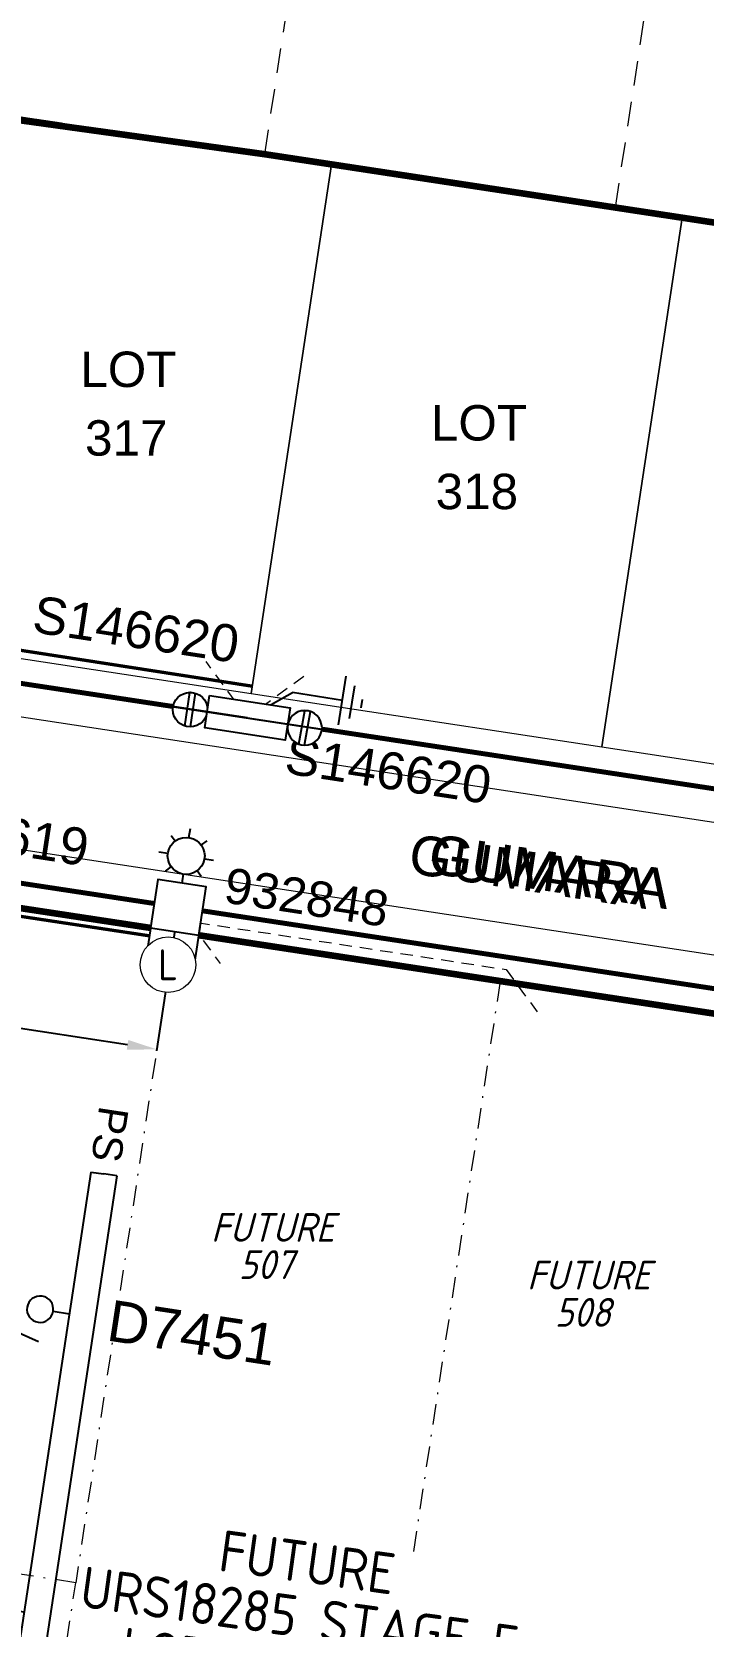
# Model space of a CAD drawing. Header units: metres. Extents: x 277548 to 280124, y 6243677 to 6246862.
# Drawn here: x 278862.8 to 278903.6, y 6244989.1 to 6245085.9 of the extents above; entities that cross this region are included whole.
import ezdxf
from ezdxf.enums import TextEntityAlignment as Align

# ---------------------------------------------------------------- set-up
doc = ezdxf.new("R2010")
doc.units = ezdxf.units.M
for name, pattern in [('A', [0]), ('CENTERX2', [4, 2.5, -0.5, 0.5, -0.5]), ('Dash', [5, 3, -2]), ('DASHDOT2', [0.5, 0.25, -0.125, 0, -0.125]), ('DASHED', [0.75, 0.5, -0.25]), ('IE Trench LV', [6.5, 5, -1.5]), ('PHANTOM2', [1.25, 0.625, -0.125, 0.125, -0.125, 0.125, -0.125]), ('Trench-Service', [1.5, 1, -0.5])]:
    doc.linetypes.add(name, pattern=pattern)
doc.layers.get('0').update_dxf_attribs({"color": 6})
for name, color, linetype, plot in [('_User Measure 240 LV CL', 6, 'Continuous', False), ('_User Measure 240 LV RL', 6, 'Continuous', False), ('_User Measure 50 LV', 6, 'Continuous', False)]:
    doc.layers.add(name, color=color, linetype=linetype, plot=plot)
for name, color, linetype, lineweight, true_color in [('_User ZKERB-3-1', 7, 'Continuous', 0, 0x949494), ('_User ZROAD NAMES', 7, 'Continuous', 0, 0xa50000), ('_User ZSTG2-1-1', 7, 'Continuous', 0, 0x0000f0), ('_User ZSTG5-1-1', 7, 'Continuous', 0, 0x0000f0)]:
    doc.layers.add(name, color=color, linetype=linetype, lineweight=lineweight, true_color=true_color)
for name, color, linetype, lineweight in [('_User ZSTG2-1-5', 7, 'Continuous', 0), ('_User ZSTG3-1-5', 7, 'Continuous', 0), ('_User ZSTG5-1-5', 7, 'Continuous', 0), ('Cadastre Developer_SP_NEW', 253, 'Continuous', 5)]:
    doc.layers.add(name, color=color, linetype=linetype, lineweight=lineweight)
for name, color, linetype in [('Equip_HV_NEW', 2, 'Continuous'), ('Equip_LV_NEW', 2, 'Continuous'), ('Equip_SP_SL_NEW', 2, 'Continuous'), ('Mains_LV_NEW_T84', 2, 'Continuous'), ('Mains_LV_New_T94', 2, 'Continuous'), ('Notes', 7, 'Continuous'), ('Notes_HV_MISC', 7, 'Continuous'), ('Notes_LV_MISC', 7, 'Continuous'), ('Notes_SP_NEW', 2, 'Continuous'), ('Services_SP_NEW_UG', 7, 'Trench-Service'), ('SupportsUG_SP_LV_NEW', 2, 'Continuous'), ('SupportsUG_SP_LV_SL_NEW', 2, 'Continuous'), ('Trench_SP_NEW', 2, 'Continuous')]:
    doc.layers.add(name, color=color, linetype=linetype)
doc.styles.add('ARIAL', font='arial.ttf', dxfattribs={"height": 2})
doc.styles.add('iecISOCP', font='isocp.shx')
doc.styles.add('ieISOCP', font='isocp.shx')
doc.styles.add('IESYMBOL1', font='isocp.shx')
doc.styles.add('POLE_LABEL', font='arial.ttf')
doc.styles.add('SL_LABEL', font='arial.ttf')
doc.styles.get("Standard").update_dxf_attribs({"font": 'arial.ttf'})
doc.styles.add('SWG_LABEL', font='arial.ttf')
doc.styles.add('SWITCH_LABEL', font='arial.ttf', dxfattribs={"height": 2.5})
doc.linetypes.add('Cable New UG', pattern='A,7,-0.25,["x",Standard,S=2,R=0,X=0.2,Y=-0.8],-2.1', length=9.35)
doc.linetypes.add('IE Trench HV', pattern='A,7,-0.2,["/",Standard,S=3,R=0,X=0.6,Y=-1.4],-2.5', length=9.7)
doc.dimstyles.get("Standard").update_dxf_attribs({"dimtxt": 0.18, "dimasz": 0.18, "dimexe": 0.18, "dimexo": 0.0625, "dimgap": 0.09, "dimtad": 0, "dimtih": 1, "dimtoh": 1, "dimdec": 4, "dimzin": 0, "dimdsep": 46, "dimtxsty": 'Standard', "dimcen": 0.09, "dimadec": 0, "dimazin": 0, "dimtfac": 1, "dimtdec": 4, "dimtofl": 0, "dimtmove": 0, "dimatfit": 3, "dimfxl": 1, "dimtolj": 1, "dimtzin": 0, "dimarcsym": 0})

# ---------------------------------------------------------------- blocks, each defined once
blk = doc.blocks.new('SWG_SIE_TRF_NOES_NEW')
for p, q in [((7.008, 0.801), (2.793, 1.949)), ((14.679, 0), (20.536, -0.004))]:
    blk.add_line(p, q)
at = {"linetype": 'DASHED'}
blk.add_lwpolyline([(4.901, 1.375), (4.901, 4.638), (12.609, 4.638)], dxfattribs=at)
for points in [[(2.2, 0.011), (1.2, 0.011)], [(19.536, -0.753), (20.536, -0.004), (19.536, 0.747)], [(7.8, 0), (9.453, 0)]]:
    blk.add_lwpolyline(points)
for points in [[(2.998, -0.79, 1), (3.002, 0.81, 1)], [(6.998, -0.798, 1), (7.002, 0.801, 1)]]:
    blk.add_lwpolyline(points, format="xyb", close=True)
at = {"flags": 1}
blk.add_attdef('Z', (0, 0), '', height=0.2, dxfattribs=at)
at = {"style": 'SWITCH_LABEL', "flags": 9}
blk.add_attdef('STREET_CODE', text='', height=0.2, dxfattribs=at).set_placement((0, -0.2), align=Align.MIDDLE_LEFT)
at = {"flags": 9}
for tag, p in [('ORIENTATION', (0, -0.4)), ('SUBURB', (0, -1)), ('USAGE', (0, -0.8)), ('PARENT', (0, -0.6)), ('STREETNAME', (0, -1.2)), ('OWNED_BY', (0.004, -1.886)), ('LOCATION', (0, -1.4)), ('NOTES', (0, -1.6)), ('OPERATED_BY', (-0.002, -2.108)), ('MAINTAINED_BY', (-0.003, -2.315))]:
    blk.add_attdef(tag, text='', height=0.2, dxfattribs=at).set_placement(p, align=Align.MIDDLE_LEFT)
blk = doc.blocks.new('SWG_FUSE_NEW')
for points in [[(1.151, 0.718), (4.044, -0.706)], [(1.16, -0.715), (4.044, 0.727)]]:
    blk.add_lwpolyline(points)
for centre in [(0.8, -0.001), (4.4, 0.01)]:
    blk.add_circle(centre, 0.8)
blk = doc.blocks.new('SWG_SIE_TRF_NEW')
at = {"linetype": 'CENTERX2'}
blk.add_blockref('SWG_SIE_TRF_NOES_NEW', (0, 0), dxfattribs=at)
at = {"linetype": 'CENTERX2', "rotation": 180}
blk.add_blockref('SWG_FUSE_NEW', (14.679, 0), dxfattribs=at)
at = {"style": 'IESYMBOL1'}
blk.add_text('TRF', height=2.5, rotation=89.98256, dxfattribs=at).set_placement((22.515, -0.055), align=Align.MIDDLE_CENTER)
blk = doc.blocks.new('SWG_SIE_SU_NEW')
blk.add_line((5.808, 0.79), (1.594, 1.938))
at = {"linetype": 'A', "lineweight": 0}
for p, q in [((7.981, 0.347), (7.98, -0.368)), ((8.18, -0.584), (8.181, 0.562)), ((8.381, 0.659), (8.379, -0.682)), ((8.579, -0.712), (8.581, 0.688)), ((8.781, 0.659), (8.779, -0.683)), ((8.98, -0.588), (8.981, 0.564)), ((9.181, 0.351), (9.18, -0.376))]:
    blk.add_line(p, q, dxfattribs=at)
at = {"linetype": 'DASHED'}
blk.add_lwpolyline([(3.701, 1.364), (3.701, 4.733), (7.222, 4.733)], dxfattribs=at)
for points in [[(1, 0), (0, 0)], [(6.6, -0.012), (10.1, -0.012)]]:
    blk.add_lwpolyline(points)
for points in [[(1.798, -0.802, 1), (1.802, 0.798, 1)], [(5.798, -0.81, 1), (5.802, 0.79, 1)]]:
    blk.add_lwpolyline(points, format="xyb", close=True)
at = {"linetype": 'A', "lineweight": 0}
blk.add_circle((8.582, -0.012), 0.7, dxfattribs=at)
at = {"style": 'SWG_LABEL', "flags": 8}
blk.add_attdef('ASSET_NUM', text='', height=2.5, rotation=179.95437, dxfattribs=at).set_placement((-2.4, 0.012), align=Align.MIDDLE_LEFT)
at = {"flags": 1}
blk.add_attdef('Z', (0, 0), '', height=0.2, dxfattribs=at)
at = {"style": 'SWITCH_LABEL', "flags": 9}
blk.add_attdef('STREET_CODE', text='', height=0.2, dxfattribs=at).set_placement((0, 0), align=Align.MIDDLE_LEFT)
at = {"flags": 9}
for tag, p in [('ORIENTATION', (0, -0.2)), ('SUBURB', (0, -0.8)), ('STREETNAME', (0, -1)), ('USAGE', (0, -0.6)), ('PARENT', (0, -0.4)), ('OPERATED_BY', (-0.013, -1.84)), ('OWNED_BY', (-0.007, -1.617)), ('LOCATION', (0, -1.2)), ('NOTES', (0, -1.4)), ('MAINTAINED_BY', (-0.015, -2.047))]:
    blk.add_attdef(tag, text='', height=0.2, dxfattribs=at).set_placement(p, align=Align.MIDDLE_LEFT)
blk = doc.blocks.new('*U78')
for p, q in [((-1.6, 0), (-1.6, 54.053)), ((-1.6, 54.053), (-0.8, 54.053)), ((0, 54.053), (-0.8, 54.053)), ((0, 0), (0, 54.053)), ((-1.6, 0), (-0.8, 0)), ((0, 0), (-0.8, 0))]:
    blk.add_line(p, q)
at = {"style": 'ARIAL'}
blk.add_attdef('SWG_TYPE', text='', height=1.8, rotation=90, dxfattribs=at).set_placement((-0.8, 54.798), align=Align.MIDDLE_LEFT)
blk.add_attdef('SUB_TYPE', text='', height=1.8, rotation=90, dxfattribs=at).set_placement((-0.8, -0.757), align=Align.MIDDLE_RIGHT)
blk = doc.blocks.new('PILLAR_NEW')
for tag, height, flags, p in [('ASSET_NUM', 2.25, 8, (2, 4)), ('STREET_CODE', 0.2, 9, (1.5, 2)), ('OWNED_BY', 0.2, 9, (1.5, 1.8))]:
    blk.add_attdef(tag, text='', height=height, dxfattribs=dict(flags=flags)).set_placement(p, align=Align.MIDDLE_LEFT)
blk.add_wipeout([(-2.475, 0.99), (2.475, 0.99), (2.475, -0.99), (-2.475, -0.99)])
at = {"lineweight": -3}
blk.add_lwpolyline([(-2.475, 0.99), (2.475, 0.99), (2.475, -0.99), (-2.475, -0.99)], close=True, dxfattribs=at)
for tag, flags, p in [('OPERATED_BY', 9, (1.5, 1.6)), ('STATE', 9, (1.5, 1.2)), ('SUPPORT_TYPE', 9, (1.5, 1)), ('MAINTAINED_BY', 9, (1.5, 1.4)), ('SUBURB', 9, (1.5, 0.2)), ('STREETNAME', 9, (1.5, 0)), ('USAGE', 9, (1.5, 0.8)), ('LEGEND', 9, (1.5, 0.6)), ('PARENT', 9, (1.5, 0.4)), ('Z', 1, (1.5, -0.6)), ('LOCATION', 9, (1.5, -0.2)), ('NOTES', 9, (1.5, -0.4))]:
    blk.add_attdef(tag, text='', height=0.2, dxfattribs=dict(flags=flags)).set_placement(p, align=Align.MIDDLE_LEFT)
blk = doc.blocks.new('*U125')
for p, q in [((0, 5.72), (0, 6.47)), ((-1.46, 5.68), (-1.06, 5.28)), ((1.46, 5.68), (1.06, 5.28)), ((-2.25, 4.22), (-1.5, 4.22)), ((1.5, 4.22), (2.25, 4.22)), ((-1.46, 2.76), (-1.06, 3.16)), ((0, 0), (0, 2.72)), ((1.46, 2.76), (1.06, 3.16)), ((0, 0), (0, 0))]:
    blk.add_line(p, q)
blk.add_circle((0, 4.22), 1.5)
at = {"style": 'SL_LABEL', "flags": 9}
for tag, height, p in [('ASSET_NUM', 2.5, (2, 2)), ('STREET_CODE', 0.2, (0, -0.2))]:
    blk.add_attdef(tag, text='', height=height, dxfattribs=at).set_placement(p, align=Align.MIDDLE_LEFT)
for tag, p, flags in [('Z', (0, 0), 1), ('OPERATED_BY', (0, -9.61), 9)]:
    blk.add_attdef(tag, p, '', height=0.2, dxfattribs=dict(flags=flags))
for tag, height, flags, p in [('CONSTRUCTED_VOLTAGE', 0.2, 9, (0, -0.4)), ('CONTROL_TYPE', 0.2, 9, (0, -0.6)), ('LANTERN_PURPOSE', 0.2, 9, (0, -0.8)), ('LANTERN_TYPE', 0.2, 9, (0, -1)), ('NO_PHASES', 0.2, 9, (0, -1.2)), ('OPERATING_VOLTAGE', 0.2, 9, (0, -1.4)), ('ORIENTATION', 0.2, 9, (0, -1.6)), ('OWNED_BY', 0.2, 9, (0, -1.8)), ('STATE', 0.2, 9, (0, -2)), ('CEXIST', 0.2, 9, (0, -2.4)), ('CNEW', 0.2, 9, (0, -2.6)), ('USAGE', 0.2, 9, (0, -2.2)), ('LNUMBER', 2.5, 8, (1.2, -2.8)), ('CNUMBER', 0.2, 9, (0, -2.8)), ('CREMOVE', 0.2, 9, (0, -3)), ('CREPLACE', 0.2, 9, (0, -3.2)), ('LKINGHEIGHT', 0.2, 9, (0, -3.4)), ('LBRACKET', 0.2, 9, (0, -3.6)), ('LBRACKETVOCAB', 0.2, 9, (0, -3.8)), ('LCATEGORY', 0.2, 9, (0, -4)), ('LCHARGE1', 0.2, 9, (0, -4.2)), ('LCHARGE1PERCENT', 0.2, 9, (0, -4.4)), ('LCHARGE2', 0.2, 9, (0, -4.6)), ('LCHARGE2PERCENT', 0.2, 9, (0, -4.8)), ('LCHARGE3', 0.2, 9, (0, -5)), ('LCHARGE3PERCENT', 0.2, 9, (0, -5.2)), ('LEXIST', 0.2, 9, (0, -5.4)), ('LLAMP', 0.2, 9, (0, -5.6)), ('LLAMPVOCAB', 0.2, 9, (0, -5.8)), ('LMAST', 0.2, 9, (0, -6)), ('LMASTVOCAB', 0.2, 9, (0, -6.2)), ('LNEW', 0.2, 9, (0, -6.4)), ('LANTNUMBER', 0.2, 9, (0, -6.6)), ('LOUTREACH', 0.2, 9, (0, -7)), ('LOUTREACHVOCAB', 0.2, 9, (0, -7.2)), ('LRATECODE', 0.2, 9, (0, -7.4)), ('LREMOVE', 0.2, 9, (0, -7.6)), ('LREPLACE', 0.2, 9, (0, -7.8)), ('SUBURB', 0.2, 9, (0, -8.6)), ('STREETNAME', 0.2, 9, (0, -8.8)), ('LTYPE', 0.2, 9, (0, -8)), ('LTYPEVOCAB', 0.2, 9, (0, -8.2)), ('LEGEND', 0.2, 9, (0, -8.4)), ('LOCATION', 0.2, 9, (0, -9)), ('NOTES', 0.2, 9, (0, -9.2)), ('MAINTAINED_BY', 0.2, 9, (0, -9.86))]:
    blk.add_attdef(tag, text='', height=height, dxfattribs=dict(flags=flags)).set_placement(p, align=Align.MIDDLE_LEFT)
blk = doc.blocks.new('COLUMN_NEW')
for tag, flags, p in [('Z', 1, (1.5, -2.8)), ('LOCATION', 9, (1.5, -2.2)), ('NOTES', 9, (1.5, -2.4)), ('LABEL_ALIGNMENT', 9, (1.5, -2.6))]:
    blk.add_attdef(tag, text='', height=0.2, dxfattribs=dict(flags=flags)).set_placement(p, align=Align.MIDDLE_LEFT)
blk.add_wipeout([(-1.485, -1.485), (1.485, -1.485), (1.485, 1.485), (-1.485, 1.485)])
at = {"lineweight": -3}
blk.add_lwpolyline([(-1.485, -1.485), (1.485, -1.485), (1.485, 1.485), (-1.485, 1.485)], close=True, dxfattribs=at)
at = {"flags": 8}
blk.add_attdef('ASSET_NUM', text='', height=2.25, rotation=270, dxfattribs=at).set_placement((2, 2), align=Align.MIDDLE_LEFT)
at = {"style": 'POLE_LABEL', "flags": 9}
blk.add_attdef('STRUCTURE_PLANT_NUMBER', text='', height=0.2, dxfattribs=at).set_placement((1.5, 0.242), align=Align.MIDDLE_LEFT)
at = {"flags": 9}
for tag, p in [('STREET_CODE', (1.5, 0)), ('OWNED_BY', (1.5, -0.4)), ('OPERATED_BY', (1.5, -0.6)), ('STATE', (1.5, -1)), ('COLUMN_TYPE', (1.5, -0.2)), ('MAINTAINED_BY', (1.5, -0.8)), ('SUBURB', (1.5, -1.8)), ('STREETNAME', (1.5, -2)), ('USAGE', (1.5, -1.2)), ('LEGEND', (1.5, -1.4)), ('PARENT', (1.5, -1.6))]:
    blk.add_attdef(tag, text='', height=0.2, dxfattribs=at).set_placement(p, align=Align.MIDDLE_LEFT)
blk = doc.blocks.new('*U127')
for tag, flags, p in [('TYPE', 9, (1.5, -2.6)), ('Z', 1, (1.5, -2.8)), ('NUMBER_OF_PHASES', 9, (1.5, -2.4))]:
    blk.add_attdef(tag, text='', height=0.2, dxfattribs=dict(flags=flags)).set_placement(p, align=Align.MIDDLE_LEFT)
blk.add_wipeout([(-1.06, 1.05), (-1.19, 0.91), (-1.29, 0.75), (-1.37, 0.58), (-1.44, 0.41), (-1.48, 0.22), (-1.49, 0.04), (-1.49, -0.15), (-1.46, -0.34), (-1.4, -0.52), (-1.33, -0.69), (-1.23, -0.85), (-1.11, -1), (-0.98, -1.13), (-0.83, -1.24), (-0.67, -1.34), (-0.5, -1.41), (-0.32, -1.46), (-0.13, -1.49), (0.06, -1.49), (0.24, -1.47), (0.43, -1.43), (0.6, -1.37), (0.77, -1.28), (0.92, -1.17), (1.06, -1.05), (1.19, -0.91), (1.29, -0.75), (1.37, -0.58), (1.44, -0.41), (1.48, -0.22), (1.49, -0.04), (1.49, 0.15), (1.46, 0.34), (1.4, 0.52), (1.33, 0.69), (1.23, 0.85), (1.11, 1), (0.98, 1.13), (0.83, 1.24), (0.67, 1.34), (0.5, 1.41), (0.32, 1.46), (0.13, 1.49), (-0.06, 1.49), (-0.24, 1.47), (-0.43, 1.43), (-0.6, 1.37), (-0.77, 1.28), (-0.92, 1.17)])
for p, q in [((-0.24, -1.48), (-0.26, 1.48)), ((0.26, -1.48), (0.24, 1.48))]:
    blk.add_line(p, q)
blk.add_circle((0, 0), 1.5)
at = {"flags": 9}
for tag, p in [('ACTUAL_STATUS', (1.5, 0)), ('CONSTRUCTED_VOLTAGE', (1.5, -0.2)), ('OPERATING_VOLTAGE', (1.5, -0.6)), ('ORIENTATION', (1.5, -0.8)), ('STATE', (1.5, -1)), ('SWITCH_TYPE', (1.5, -1.2)), ('NO_PHASES', (1.5, -0.4)), ('USAGE', (1.5, -1.4)), ('OWNED_BY', (1.5, -1.8)), ('OPERATED_BY', (1.5, -2)), ('NOTES', (1.5, -1.6)), ('MAINTAINED_BY', (1.5, -2.2))]:
    blk.add_attdef(tag, text='', height=0.2, dxfattribs=at).set_placement(p, align=Align.MIDDLE_LEFT)
blk = doc.blocks.new('*D135')
at = {"layer": 'Defpoints', "color": 0, "transparency": 16777216}
for p in [(278835.717, 6245036.734), (278871.505, 6245031.293), (278834.63, 6245029.583)]:
    blk.add_point(p, dxfattribs=at)
at = {"layer": 'Notes', "color": 0, "linetype": 'ByBlock', "lineweight": -2, "transparency": 16777216}
blk.add_line((278835.707, 6245036.672), (278834.615, 6245029.484), dxfattribs=at)
at = {"layer": 'Notes', "color": 0, "lineweight": -2, "transparency": 16777216}
for p, q in [((278871.496, 6245031.231), (278870.403, 6245024.043)), ((278836.409, 6245029.312), (278846.925, 6245027.713)), ((278868.639, 6245024.412), (278854.498, 6245026.562))]:
    blk.add_line(p, q, dxfattribs=at)
at = {"layer": 'Notes', "color": 0, "transparency": 16777216}
for points in [[(278836.454, 6245029.609), (278836.364, 6245029.015), (278834.63, 6245029.583)], [(278868.684, 6245024.709), (278868.594, 6245024.116), (278870.418, 6245024.142)]]:
    blk.add_solid(points, dxfattribs=at)
at = {"layer": 'Notes', "color": 0, "lineweight": 5, "transparency": 16777216, "insert": (278850.711, 6245027.138), "char_height": 2, "attachment_point": 5, "style": 'iecISOCP', "bg_fill": 3, "box_fill_scale": 1.1, "bg_fill_color": 256, "bg_fill_true_color": 13158600, "bg_fill_transparency": 0}
blk.add_mtext('\\A1;36.2m', dxfattribs=at)
blk = doc.blocks.new('Earth')
for p, q in [((0, -1.022), (0, 0)), ((0, -3.066), (0, -1.022)), ((-1.5, -3.066), (1.5, -3.066)), ((-1, -3.666), (1, -3.666)), ((-0.25, -4.266), (0.25, -4.266))]:
    blk.add_line(p, q)
blk = doc.blocks.new('DUCT_INDICATOR')
at = {"color": 7, "lineweight": 9, "flags": 1}
blk.add_attdef('Z', (0, 0), '', height=0.2, dxfattribs=at)
at = {"color": 8, "linetype": 'Continuous', "lineweight": 15, "ltscale": 0.1}
blk.add_wipeout([(2.25, 0), (2.25, 0.05), (2.23, 0.29), (2.22, 0.39), (2.18, 0.54), (2.14, 0.7), (2.1, 0.82), (2.04, 0.95), (1.94, 1.14), (1.86, 1.27), (1.75, 1.41), (1.6, 1.58), (1.56, 1.62), (1.5, 1.68), (1.42, 1.74), (1.34, 1.81), (1.26, 1.86), (1.17, 1.92), (1.1, 1.97), (1.03, 2), (1, 2.02), (0.97, 2.03), (0.95, 2.04), (0.91, 2.06), (0.88, 2.07), (0.86, 2.08), (0.83, 2.09), (0.79, 2.11), (0.76, 2.12), (0.72, 2.13), (0.67, 2.15), (0.62, 2.16), (0.61, 2.17), (0.55, 2.18), (0.52, 2.19), (0.5, 2.19), (0.48, 2.2), (0.43, 2.21), (0.38, 2.22), (0.33, 2.23), (0.27, 2.23), (0.23, 2.24), (0.18, 2.24), (0.08, 2.25), (0.05, 2.25), (0, 2.25), (-0.05, 2.25), (-0.08, 2.25), (-0.18, 2.24), (-0.23, 2.24), (-0.27, 2.23), (-0.33, 2.23), (-0.38, 2.22), (-0.43, 2.21), (-0.48, 2.2), (-0.5, 2.19), (-0.52, 2.19), (-0.55, 2.18), (-0.61, 2.17), (-0.62, 2.16), (-0.67, 2.15), (-0.72, 2.13), (-0.76, 2.12), (-0.79, 2.11), (-0.83, 2.09), (-0.86, 2.08), (-0.88, 2.07), (-0.91, 2.06), (-0.95, 2.04), (-0.97, 2.03), (-1, 2.02), (-1.03, 2), (-1.1, 1.97), (-1.17, 1.92), (-1.26, 1.86), (-1.34, 1.81), (-1.42, 1.74), (-1.5, 1.68), (-1.56, 1.62), (-1.6, 1.58), (-1.75, 1.41), (-1.86, 1.27), (-1.94, 1.14), (-2.04, 0.95), (-2.1, 0.82), (-2.14, 0.7), (-2.18, 0.54), (-2.22, 0.39), (-2.23, 0.29), (-2.25, 0.05), (-2.25, 0), (-2.25, -0.05), (-2.23, -0.29), (-2.22, -0.39), (-2.18, -0.54), (-2.14, -0.7), (-2.1, -0.82), (-2.04, -0.95), (-1.94, -1.14), (-1.86, -1.27), (-1.75, -1.41), (-1.6, -1.58), (-1.56, -1.62), (-1.5, -1.68), (-1.42, -1.74), (-1.34, -1.81), (-1.26, -1.86), (-1.17, -1.92), (-1.1, -1.97), (-1.03, -2), (-1, -2.02), (-0.97, -2.03), (-0.95, -2.04), (-0.91, -2.06), (-0.88, -2.07), (-0.86, -2.08), (-0.83, -2.09), (-0.79, -2.11), (-0.76, -2.12), (-0.72, -2.13), (-0.67, -2.15), (-0.62, -2.16), (-0.61, -2.17), (-0.55, -2.18), (-0.52, -2.19), (-0.5, -2.19), (-0.48, -2.2), (-0.43, -2.21), (-0.38, -2.22), (-0.33, -2.23), (-0.27, -2.23), (-0.23, -2.24), (-0.18, -2.24), (-0.08, -2.25), (-0.05, -2.25), (0, -2.25), (0.05, -2.25), (0.08, -2.25), (0.18, -2.24), (0.23, -2.24), (0.27, -2.23), (0.33, -2.23), (0.38, -2.22), (0.43, -2.21), (0.48, -2.2), (0.5, -2.19), (0.52, -2.19), (0.55, -2.18), (0.61, -2.17), (0.62, -2.16), (0.67, -2.15), (0.72, -2.13), (0.76, -2.12), (0.79, -2.11), (0.83, -2.09), (0.86, -2.08), (0.88, -2.07), (0.91, -2.06), (0.95, -2.04), (0.97, -2.03), (1, -2.02), (1.03, -2), (1.1, -1.97), (1.17, -1.92), (1.26, -1.86), (1.34, -1.81), (1.42, -1.74), (1.5, -1.68), (1.56, -1.62), (1.6, -1.58), (1.75, -1.41), (1.86, -1.27), (1.94, -1.14), (2.04, -0.95), (2.1, -0.82), (2.14, -0.7), (2.18, -0.54), (2.22, -0.39), (2.23, -0.29), (2.25, -0.05)], dxfattribs=at)
at = {"color": 7, "lineweight": 9}
blk.add_circle((0, 0), 2.25, dxfattribs=at)
blk.add_attdef('CODE', text='', height=1.8, dxfattribs=at).set_placement((0, 0), align=Align.MIDDLE_CENTER)

msp = doc.modelspace()

# ---------------------------------------------------------------- linework, layer by layer
at = {"layer": '_User ZKERB-3-1', "linetype": 'Continuous'}
for p, q in [((278836.41456, 6245048.25967), (278947.20107, 6245031.41687)), ((278945.99865, 6245023.50775), (278835.21214, 6245040.35055))]:
    msp.add_line(p, q, dxfattribs=at)
at = {"layer": '_User ZSTG2-1-1', "color": 252, "linetype": 'Dash', "ltscale": 0.5, "true_color": 0x878787}
for p, q in [((278876.98037, 6245078.50613), (278881.86519, 6245110.63693)), ((278898.28556, 6245075.26712), (278903.17039, 6245107.39792)), ((278876.98037, 6245078.50613), (278859.74145, 6245081.12695)), ((278898.28556, 6245075.26712), (278881.03676, 6245077.88944)), ((278919.59076, 6245072.0281), (278902.33207, 6245074.65193))]:
    msp.add_line(p, q, dxfattribs=at)
at = {"layer": '_User ZSTG5-1-1', "color": 252, "linetype": 'DASHDOT2', "ltscale": 5, "true_color": 0x878787}
for p, q in [((278891.27829, 6245028.28663), (278885.2662, 6244988.74103)), ((278865.4934, 6244991.74707), (278845.7206, 6244994.75312)), ((278859.48131, 6244952.20147), (278865.4934, 6244991.74707)), ((278885.2662, 6244988.74103), (278865.4934, 6244991.74707))]:
    msp.add_line(p, q, dxfattribs=at)
at = {"layer": 'Cadastre Developer_SP_NEW', "color": 2}
for points in [[(278881.03676, 6245077.88944), (278876.98037, 6245078.50613), (278859.74145, 6245081.12695), (278854.85663, 6245048.99615), (278876.15194, 6245045.75864)], [(278902.33207, 6245074.65193), (278898.28556, 6245075.26712), (278881.03676, 6245077.88944), (278876.15194, 6245045.75864), (278897.44724, 6245042.52113)], [(278923.62737, 6245071.41442), (278919.59076, 6245072.0281), (278902.33207, 6245074.65193), (278897.44724, 6245042.52113), (278918.74255, 6245039.28362)]]:
    msp.add_lwpolyline(points, close=True, dxfattribs=at)
at = {"layer": 'Mains_LV_NEW_T84', "color": 170, "linetype": 'Cable New UG', "ltscale": 0.75, "flags": 128}
msp.add_lwpolyline([(278875.91788, 6245044.21912, 0, 0, 0), (278876.22385, 6245046.19557, 0.2, 0.2, 0), (278854.00779, 6245049.6366, 0, 0, 0), (278851.72906, 6245047.95439, 0.2, 0.2, 0), (278840.62438, 6245049.64263, 0.2, 0.2, 0), (278833.37505, 6245050.00988, 0.2, 0.2, 0), (278810.69223, 6245051.15872, 0.2, 0.2, 0), (278794.21729, 6245053.6634, 0.2, 0.2, 0), (278791.35434, 6245054.09865, 0, 0, 0)], format="xyseb", dxfattribs=at)
at = {"layer": 'Mains_LV_NEW_T84', "color": 170, "linetype": 'Cable New UG', "ltscale": 0.75, "const_width": 0.2, "flags": 128}
for points in [[(278854.1806, 6245037.46678), (278855.68362, 6245047.35318), (278875.91773, 6245044.21914)], [(278845.94848, 6244997.90851), (278850.01891, 6244997.28968), (278851.34852, 6245006.03546), (278830.04253, 6245009.2746), (278828.59692, 6244999.76585), (278824.62514, 6245000.36967), (278829.77138, 6245034.21998), (278835.32791, 6245038.30996), (278871.73094, 6245032.77564), (278947.0253, 6245021.32869), (278947.97979, 6245021.03368), (278966.3472, 6245015.35672), (279021.94681, 6245006.90394)]]:
    msp.add_lwpolyline(points, dxfattribs=at)
msp.add_lwpolyline([(278875.92648, 6245044.27568), (278918.5171, 6245037.80065), (278949.71376, 6245033.05785), (278969.03566, 6245027.08588), (278999.53211, 6245022.44953), (279038.5221, 6245016.52191), (279068.97913, 6245011.89155, -0.06362464), (279076.29145, 6245009.80506, -0.15532775), (279090.05552, 6244997.8971), (279094.33449, 6244990.90855), (279100.90831, 6244989.73532, 0.07736602), (279117.65865, 6245008.38992), (279121.63885, 6245015.12797)], format="xyb", dxfattribs=at)
at = {"layer": 'Mains_LV_New_T94', "color": 140, "linetype": 'IE Trench HV', "ltscale": 0.5, "const_width": 0.2}
msp.add_lwpolyline([(278851.94803, 6245035.78326), (278853.58919, 6245033.51222), (278871.43129, 6245030.81338)], dxfattribs=at)
at = {"layer": 'Notes', "color": 20, "linetype": 'PHANTOM2', "ltscale": 7.5, "true_color": 0xff470a, "const_width": 0.4, "flags": 128}
msp.add_lwpolyline([(278712.86941, 6245013.43315), (278767.2156, 6245005.17086), (278767.14334, 6245004.69554), (278807.65682, 6244998.53631), (278825.45234, 6244995.83087), (278831.16095, 6245033.38027), (278835.71672, 6245036.73362), (278928.84662, 6245022.57515), (278922.83453, 6244983.02954), (279016.1591, 6244968.84147), (279021.71096, 6245005.42257), (279066.95005, 6244998.5449, -0.22112969), (279078.54179, 6244990.84841), (279082.46915, 6244984.43411), (279080.92324, 6244979.35359), (279088.02408, 6244962.81339, 0.21979365), (279144.98476, 6245027.52503)], format="xyb", dxfattribs=at)
at = {"layer": 'Notes_LV_MISC', "flags": 128}
msp.add_lwpolyline([(278875.92664, 6245044.27565), (278878.66277, 6245045.80727)], dxfattribs=at)
at = {"layer": 'Services_SP_NEW_UG', "color": 170, "linetype": 'Dash', "lineweight": 15, "ltscale": 0.25}
msp.add_lwpolyline([(278879.34331, 6245046.79069), (278875.92648, 6245044.27568), (278873.41147, 6245047.6925)], dxfattribs=at)
at = {"layer": 'Trench_SP_NEW', "color": 5, "linetype": 'IE Trench LV', "ltscale": 0.5, "const_width": 0.3, "flags": 128}
msp.add_lwpolyline([(279129.35498, 6245032.81274, -0.04268116), (279121.6247, 6245015.10124, -0.00976028), (279119.43908, 6245011.25157, -0.08777569), (279100.90831, 6244989.73532), (279094.33449, 6244990.90855), (279090.05552, 6244997.8971, 0.15532775), (279076.29145, 6245009.80506, 0.06362464), (279068.97913, 6245011.89155), (279038.5221, 6245016.52191), (278999.53211, 6245022.44953), (278969.03566, 6245027.08588), (278949.71376, 6245033.05785), (278918.5171, 6245037.80065), (278875.92648, 6245044.27568), (278854.6233, 6245047.51438), (278840.62438, 6245049.64263), (278833.35202, 6245050.01098), (278810.69223, 6245051.15872), (278749.66473, 6245060.43669)], format="xyb", dxfattribs=at)
at = {"layer": 'Trench_SP_NEW', "color": 10, "linetype": 'IE Trench HV', "lineweight": 35, "ltscale": 0.5, "const_width": 0.3, "flags": 128}
msp.add_lwpolyline([(279082.15654, 6244978.25393), (279084.10264, 6244984.64964), (279079.76914, 6244991.59639, 0.22535412), (279067.17224, 6245000.02836), (279021.94681, 6245006.90394), (278966.3472, 6245015.35672), (278947.0253, 6245021.32869), (278929.07207, 6245024.05811), (278871.73094, 6245032.77564), (278835.32791, 6245038.30996), (278829.77138, 6245034.21998), (278824.26711, 6244998.01468), (278823.96938, 6244996.05632)], format="xyb", dxfattribs=at)

# ---------------------------------------------------------------- block references
at = {"layer": 'Equip_HV_NEW', "linetype": 'CENTERX2', "rotation": 171.3555559646956}
msp.add_blockref('*U78', (278866.41668, 6245016.69041), dxfattribs=at).add_auto_attribs({'SUB_TYPE': 'PS', 'SWG_TYPE': '8DJH'})
at = {"layer": 'Equip_HV_NEW', "linetype": 'CENTERX2'}
ref = msp.add_blockref('SWG_SIE_SU_NEW', (278865.10781, 6245008.08072), dxfattribs=dict(at, rotation=171.3555559646956))
ref.add_attrib('ASSET_NUM', 'D7451', dxfattribs={"layer": '0', "height": 2.5, "rotation": 351.3099298, "style": 'SWG_LABEL'}).set_placement((278867.4788, 6245007.70855), align=Align.MIDDLE_LEFT)
ref = msp.add_blockref('SWG_SIE_TRF_NEW', (278863.54248, 6244989.80163), dxfattribs=dict(at, rotation=171.3555559646956))
ref.add_attrib('ASSET_NUM', 'D7452', dxfattribs={"layer": '0', "height": 2.5, "rotation": 351.3099298, "style": 'SWG_LABEL'}).set_placement((278866.40955, 6244989.36575), align=Align.MIDDLE_LEFT)
at = {"layer": 'Equip_SP_SL_NEW', "xscale": 0.75, "yscale": 0.75, "zscale": 0.75, "rotation": 351.355556}
msp.add_blockref('*U125', (278871.72739, 6245032.76101), dxfattribs=at)
at = {"layer": 'Notes_LV_MISC', "rotation": 80.95385710557348}
msp.add_blockref('Earth', (278878.66277, 6245045.80727), dxfattribs=at)

# ---------------------------------------------------------------- texts
at = {"layer": '_User ZROAD NAMES', "color": 7, "insert": (278886.80977, 6245034.83422), "char_height": 2.4, "attachment_point": 7, "rotation": 351.3555561, "line_spacing_factor": 0.6}
msp.add_mtext('{\\fArial|b0|i0|c0|p39;GUMARA                   STREET}', dxfattribs=at)
at = {"layer": '_User ZSTG3-1-5'}
for p in [(278865.77194, 6245064.36792), (278887.07194, 6245061.11792)]:
    msp.add_text('LOT', height=2.15, dxfattribs=at).set_placement(p)
at = {"layer": '_User ZSTG5-1-5', "color": 252, "lineweight": 5, "true_color": 0x878787, "style": 'ieISOCP', "oblique": 15}
for s, p in [('FUTURE', (278873.71154, 6245012.44975)), ('507', (278875.39087, 6245010.19163)), ('FUTURE', (278892.91154, 6245009.54975)), ('508', (278894.59087, 6245007.29163))]:
    msp.add_text(s, height=1.75, dxfattribs=at).set_placement(p)
at = {"layer": 'Notes_HV_MISC', "color": 7, "insert": (278886.85517, 6245034.83422), "char_height": 2.4, "attachment_point": 7, "rotation": 351.3555561, "line_spacing_factor": 0.6}
msp.add_mtext('{\\fArial|b0|i0|c0|p39;GUMARA        STREET}', dxfattribs=at)
at = {"layer": 'Notes_LV_MISC', "color": 7, "insert": (278885.60662, 6245034.83422), "char_height": 2.4, "attachment_point": 7, "rotation": 351.3555561, "line_spacing_factor": 0.6}
msp.add_mtext('{\\fArial|b0|i0|c0|p39;GUMARA                   STREET}', dxfattribs=at)

# ---------------------------------------------------------------- next in the draw order: texts
at = {"layer": '_User ZSTG2-1-5', "char_height": 2.15, "attachment_point": 7, "line_spacing_factor": 0.6, "bg_fill": 2}
for s, insert in [('317', (278866.05757, 6245060.1682)), ('318', (278887.35757, 6245056.9182))]:
    msp.add_mtext(s, dxfattribs=dict(at, insert=insert))

# ---------------------------------------------------------------- next in the draw order: linework, layer by layer
at = {"layer": 'Notes', "color": 20, "linetype": 'PHANTOM2', "ltscale": 7.5, "true_color": 0xff470a, "const_width": 0.4, "flags": 128}
msp.add_lwpolyline([(278491.1409, 6245262.39853), (278580.82827, 6245248.76502), (278566.8694, 6245149.14049), (278476.73864, 6245162.65024), (278469.15313, 6245108.669), (278490.58761, 6245105.68093), (278481.62159, 6245046.23023), (278519.68421, 6245040.44342), (278537.47973, 6245037.73798), (278537.83035, 6245040.04422), (278712.8503, 6245013.43606), (278718.64237, 6245051.49788), (278726.85868, 6245050.12118), (278729.13217, 6245065.07548), (278732.30009, 6245085.91305), (278732.31704, 6245097.45294), (278751.35871, 6245095.30822), (278812.84224, 6245085.96092), (278827.54905, 6245085.36041), (278876.98037, 6245078.50613), (279083.60407, 6245047.09327), (279090.03231, 6245046.11599), (279144.98476, 6245027.52503, 0.13097236), (279149.70392, 6245088.12442), (279153.18627, 6245168.51426), (279145.25411, 6245169.72018), (279149.03558, 6245165.1227), (279147.36236, 6245126.49632), (279111.26352, 6245134.42811), (278893.7627, 6245167.49461), (278772.07802, 6245187.00574), (278635.14377, 6245207.82359), (278634.99144, 6245206.83542), (278595.44789, 6245212.8472), (278575.93578, 6245212.83527), (278580.82827, 6245248.76502), (278491.1409, 6245262.39853)], format="xyb", close=True, dxfattribs=at)

# ---------------------------------------------------------------- next in the draw order: block references
at = {"layer": 'Notes_LV_MISC', "rotation": 81.355556}
msp.add_blockref('COLUMN_NEW', (278871.35614, 6245030.31906), dxfattribs=at)
at = {"layer": 'SupportsUG_SP_LV_NEW'}
ref = msp.add_blockref('PILLAR_NEW', (278875.92648, 6245044.27568), dxfattribs=dict(at, rotation=351.3555574227501))
ref.add_attrib('ASSET_NUM', 'S146620', dxfattribs={"layer": '0', "height": 2.25, "rotation": 351.3555574}).set_placement((278878.26775, 6245042.03383), align=Align.MIDDLE_LEFT)

# ---------------------------------------------------------------- next in the draw order: block references
at = {"layer": 'Equip_LV_NEW', "yscale": 0.7, "zscale": 0.7}
for p, xscale, rotation in [((278872.44381, 6245044.77419), 0.7, 351.3407632825759), ((278879.40543, 6245043.6644), -0.6999999999999998, 350.5440339067407)]:
    msp.add_blockref('*U127', p, dxfattribs=dict(at, xscale=xscale, rotation=rotation))

# ---------------------------------------------------------------- next in the draw order: dimensions: what is measured, and where the dimension line sits
at = {"layer": 'Notes', "color": 8, "lineweight": 5}
dim = msp.add_linear_dim(base=(278834.62954, 6245029.58251), p1=(278871.50549, 6245031.29268), p2=(278835.71672, 6245036.73362), angle=171.3555569, text='36.2m', dimstyle='Standard', override={"dimtxt": 2, "dimasz": 1.8, "dimexe": 0.1, "dimgap": 0.75, "dimtxsty": 'iecISOCP', "dimtfill": 1}, dxfattribs=at)
dim.commit()
dim.dimension.update_dxf_attribs({"geometry": '*D135', "text_midpoint": (278850.7114, 6245027.1376), "dimtype": 161})

# ---------------------------------------------------------------- next in the draw order: linework, layer by layer
at = {"layer": '_User Measure 240 LV CL', "color": 152, "true_color": 0x2776bb, "flags": 128}
msp.add_lwpolyline([(278824.55999, 6244999.94116), (278829.77138, 6245034.21998), (278835.33951, 6245038.3082), (278851.90525, 6245035.80542), (278947.0253, 6245021.32869), (278966.3472, 6245015.35672), (279021.94681, 6245006.90394)], dxfattribs=at)
at = {"layer": '_User Measure 240 LV RL', "flags": 128}
msp.add_lwpolyline([(278823.96938, 6244996.05632), (278829.77138, 6245034.21998), (278835.32791, 6245038.30996), (278947.0253, 6245021.32869), (278966.3472, 6245015.35672), (279021.94505, 6245006.90421)], dxfattribs=at)
at = {"layer": '_User Measure 50 LV', "color": 4, "flags": 128}
msp.add_lwpolyline([(278851.95639, 6245035.78195), (278871.72739, 6245032.76101)], dxfattribs=at)
at = {"layer": '_User ZSTG5-1-1', "color": 252, "linetype": 'DASHDOT2', "ltscale": 5, "true_color": 0x878787}
msp.add_line((278871.50549, 6245031.29268), (278865.4934, 6244991.74707), dxfattribs=at)
at = {"layer": 'Services_SP_NEW_UG', "color": 170, "linetype": 'Dash', "lineweight": 15, "ltscale": 0.25}
for points in [[(278871.74939, 6245032.77284), (278874.2644, 6245029.35601)], [(278871.63666, 6245032.03136), (278891.63685, 6245028.99074), (278893.52311, 6245026.42812)]]:
    msp.add_lwpolyline(points, dxfattribs=at)

# ---------------------------------------------------------------- next in the draw order: block references
at = {"layer": 'Notes_LV_MISC'}
ref = msp.add_blockref('PILLAR_NEW', (278875.92648, 6245044.27568), dxfattribs=dict(at, rotation=351.3555574227501))
ref.add_attrib('ASSET_NUM', 'S146620', dxfattribs={"layer": '0', "height": 2.25, "rotation": 351.3555574}).set_placement((278862.94218, 6245050.60597), align=Align.MIDDLE_LEFT)

# ---------------------------------------------------------------- next in the draw order: linework, layer by layer
at = {"layer": '_User Measure 240 LV CL', "color": 241, "true_color": 0xf7abae, "flags": 128}
msp.add_lwpolyline([(278875.92648, 6245044.27568), (278840.63444, 6245049.6411), (278833.3753, 6245050.00965)], dxfattribs=at)
msp.add_lwpolyline([(278824.55999, 6244999.94116), (278829.77138, 6245034.21998), (278835.3279, 6245038.30995), (278851.89431, 6245035.80708), (278853.76002, 6245047.64563), (278875.92648, 6245044.27568), (278918.5171, 6245037.80065), (278949.71376, 6245033.05785), (278960.36661, 6245029.76529), (278969.46866, 6245026.95205), (278999.53211, 6245022.44953), (279068.97919, 6245011.89154, -0.03177994), (279072.7017, 6245011.08092, -0.03177994), (279076.29145, 6245009.80506, -0.13861932), (279088.97674, 6244999.53619), (279094.33449, 6244990.90855), (279100.90831, 6244989.73532), (279102.58932, 6244991.12219, 0.07790843), (279119.43908, 6245011.25157), (279121.63885, 6245015.12797)], format="xyb", dxfattribs=at)
at = {"layer": '_User Measure 240 LV RL', "flags": 128}
msp.add_lwpolyline([(278749.66773, 6245060.43571), (278810.6933, 6245051.15804), (278840.62438, 6245049.64263), (278949.71376, 6245033.05785), (278969.03566, 6245027.08588), (279068.97913, 6245011.89155, -0.22113792), (279090.05552, 6244997.8971), (279094.33449, 6244990.90855), (279100.90831, 6244989.73532, 0.09865968), (279121.63885, 6245015.12797)], format="xyb", dxfattribs=at)

# ---------------------------------------------------------------- next in the draw order: block references
at = {"layer": 'SupportsUG_SP_LV_NEW'}
ref = msp.add_blockref('PILLAR_NEW', (278851.95639, 6245035.78195), dxfattribs=dict(at, rotation=171.3555564098478))
ref.add_attrib('ASSET_NUM', 'S146619', dxfattribs={"layer": '0', "height": 2.25, "rotation": 171.3555564, "text_generation_flag": 6}).set_placement((278866.25155, 6245036.36989), align=Align.MIDDLE_RIGHT)
at = {"layer": 'SupportsUG_SP_LV_SL_NEW'}
ref = msp.add_blockref('COLUMN_NEW', (278871.72739, 6245032.76101), dxfattribs=dict(at, rotation=81.355556))
ref.add_attrib('ASSET_NUM', '932848', dxfattribs={"layer": '0', "height": 2.15, "rotation": 351.355556}).set_placement((278874.56948, 6245034.13883), align=Align.MIDDLE_LEFT)

# ---------------------------------------------------------------- next in the draw order: texts
at = {"layer": 'Notes', "color": 252, "true_color": 0x878787, "insert": (278879.10873, 6244989.67714), "char_height": 2.5, "attachment_point": 5, "rotation": 352.1388568, "line_spacing_factor": 0.8, "style": 'ARIAL', "bg_fill": 3, "box_fill_scale": 1.05, "bg_fill_color": 256, "bg_fill_transparency": 0}
msp.add_mtext('{\\Fisocp|c0;FUTURE\\PURS18285 STAGE 5\\PLOT 501 to 510}', dxfattribs=at)

# ---------------------------------------------------------------- next in the draw order: block references
at = {"layer": 'Notes_SP_NEW', "color": 7, "lineweight": 15, "ltscale": 0.5}
ref = msp.add_blockref('DUCT_INDICATOR', (278871.09975, 6245029.27858), dxfattribs=dict(at, xscale=0.75, yscale=0.75))
ref.add_attrib('CODE', 'L', dxfattribs={"layer": '0', "color": 7, "height": 1.875, "style": 'ieISOCP'}).set_placement((278871.09975, 6245029.27858), align=Align.MIDDLE_CENTER)

doc.saveas('drawing.dxf')
